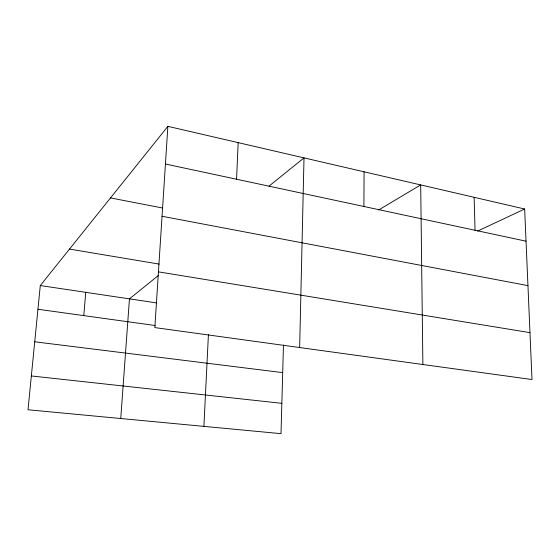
<?xml version="1.0" encoding="UTF-8"?>
<svg xmlns="http://www.w3.org/2000/svg" width="560" height="560" viewBox="0 0 560 560"><rect width="100%" height="100%" fill="white"/><g stroke="black" fill="none" stroke-linecap="round" stroke-linejoin="round"><path stroke-width="0.84" d="M363.909 206.486L364.077 171.801M299.649 347.536L304.01 157.885L269.122 186.06M283.458 345.044L281.008 433.657L28 409.766L40.292 285.551L167.874 126.343L524.65 209.006L532 379.54L154.833 327.593L167.874 126.343M236.579 179.235L238.154 142.625M203.896 426.377L208.418 334.649M120.75 418.523L129.451 298.858L158.655 275.275M83.769 315.616L85.757 292.334M378.679 209.972L420.686 184.919L422.877 364.511M477.652 231.07L524.65 209.006M31.346 375.956L281.841 403.333M34.727 341.789L282.695 372.624M37.947 309.26L155.197 325.521M40.292 285.551L156.66 302.918M158.445 271.852L529.977 332.647M69.503 249.095L159.18 264.096M162.043 216.258L527.954 285.628M110.509 197.925L162.463 207.977M165.431 164.01L526.036 241.185M474.124 197.302L475.048 230.272"/></g></svg>
